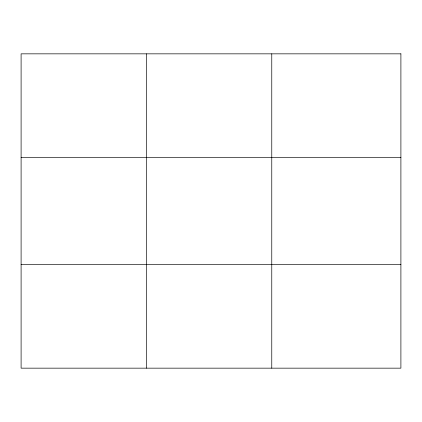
<?xml version="1.0" encoding="UTF-8"?>
<svg xmlns="http://www.w3.org/2000/svg" width="422" height="422" viewBox="0 0 422 422"><rect width="100%" height="100%" fill="white"/><g stroke="black" fill="none" stroke-linecap="round" stroke-linejoin="round"><path stroke-width="0.63" d="M146.434 368.158L146.434 53.842M271.768 368.158L271.768 53.842M21.1 157.564L400.9 157.564M21.1 264.436L400.9 264.436M400.9 53.842L400.9 368.158L21.1 368.158L21.1 53.842L400.9 53.842"/></g></svg>
